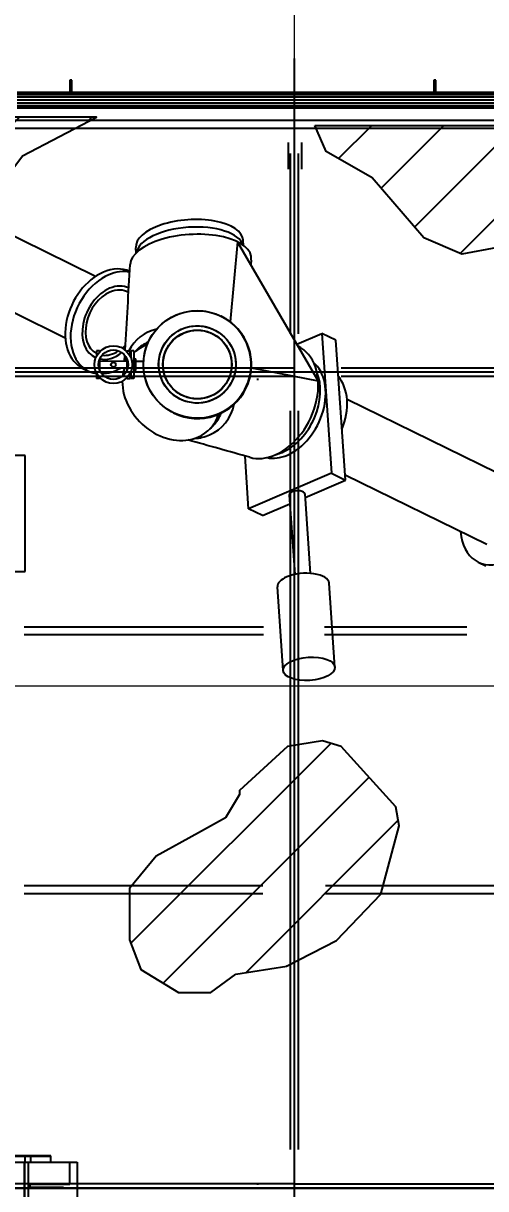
# Model space of a CAD drawing. Header units: metres. Extents: x 0 to 63075, y 0 to 44550.
# Drawn here: x 12228 to 13702, y 25551 to 29265 of the extents above; entities that cross this region are included whole.
import ezdxf

# ---------------------------------------------------------------- set-up
doc = ezdxf.new("R2010")
doc.units = ezdxf.units.M
doc.header["$LTSCALE"] = 75
doc.linetypes.add('CENTER2', pattern=[28.575, 19.05, -3.175, 3.175, -3.175])
doc.linetypes.add('CENTERX2', pattern=[101.6, 63.5, -12.7, 12.7, -12.7])
for name, color, linetype in [('18_COTAS', 7, 'Continuous'), ('SC1', 7, 'CENTER2'), ('SDM', 7, 'Continuous'), ('SL1', 8, 'Continuous')]:
    doc.layers.add(name, color=color, linetype=linetype)
doc.styles.add('ROMANS', font='ROMANS.SHX')
doc.dimstyles.new('75___1-75', dxfattribs={"dimscale": 75, "dimtxt": 2.5, "dimasz": 2, "dimexe": 1.5, "dimexo": 1, "dimgap": 0.5, "dimtad": 1, "dimdec": 0, "dimzin": 12, "dimtxsty": 'ROMANS', "dimcen": 0, "dimclrd": 256, "dimclre": 256, "dimclrt": 3, "dimazin": 3, "dimtfac": 1, "dimtdec": 0, "dimtmove": 0, "dimatfit": 0, "dimfxl": 1, "dimlwd": -1, "dimlwe": -1, "dimarcsym": 0})
pattern_1 = [(45, (-16661.6, -20824.6), (-114.90485, 114.90485), [])]

# ---------------------------------------------------------------- blocks, each defined once
blk = doc.blocks.new('A$C1d93b9d1')
at = {"layer": 'SL1'}
h = blk.add_hatch(dxfattribs=at)
h.set_pattern_fill('_USER', color=256, scale=162.5, angle=45, style=0, pattern_type=0)
h.set_pattern_definition(pattern_1)
h.paths.add_polyline_path([(3811, 4333.3), (3966.2, 4540.1), (4202.1, 4663.3), (3811, 4663.3)])
h = blk.add_hatch(dxfattribs=at)
h.set_pattern_fill('_USER', color=256, scale=162.5, angle=45, style=0, pattern_type=0)
h.set_pattern_definition(pattern_1)
h.paths.add_polyline_path([(4898.1, 4636.3), (5948.7, 4636.3), (5901.6, 4542.1), (5682.6, 4461.7), (5480.2, 4248.2), (5366.6, 4226), (5244.6, 4278.7), (5081, 4470), (4934.1, 4553.2)])
h = blk.add_hatch(dxfattribs=at)
h.set_pattern_fill('_USER', color=256, scale=162.5, angle=45, style=0, pattern_type=0)
h.set_pattern_definition(pattern_1)
h.paths.add_polyline_path([(4646.2, 1931.6), (4808.4, 1957.8), (4807.6, 1957.8), (4966.8, 2039.2), (5107.9, 2187.5), (5166.3, 2404.3), (5156.4, 2465.5), (4981.2, 2657.2), (4921.7, 2675.2), (4810.6, 2657.2), (4658.2, 2517.9), (4658.2, 2504.5), (4612.8, 2430.2), (4527.3, 2383), (4391.8, 2308.2), (4307.7, 2205.4), (4307.7, 2041.9), (4343, 1946.5), (4463.6, 1874.1), (4566.2, 1874.1)])
for p, q in [((4831.7, 4850), (4831.7, 4741.4)), ((4117.5, 4780.5), (4117.5, 4741.4)), ((4123.8, 4780.5), (4117.5, 4780.5)), ((4123.8, 4741.4), (4123.8, 4780.5)), ((5277.3, 4780.5), (5277.3, 4741.4)), ((5283.7, 4780.5), (5277.3, 4780.5)), ((5283.7, 4741.4), (5283.7, 4780.5)), ((11308.2, 4741.4), (3949.2, 4741.4)), ((11308.2, 4739.5), (3949.2, 4739.5)), ((11308.2, 4734.3), (3949.2, 4734.2)), ((11308.2, 4726.3), (3949.2, 4726.3)), ((11308.2, 4717), (3949.2, 4717)), ((4831.7, 4741.4), (4831.7, 1177)), ((11308.2, 4707.7), (3949.2, 4707.7)), ((11308.2, 4699.7), (3949.2, 4699.7)), ((11308.2, 4694.5), (3949.2, 4694.4)), ((3949.2, 4692.6), (11308.2, 4692.6)), ((11331.7, 4652.9), (3871.7, 4652.9)), ((11331.7, 4652.9), (3871.7, 4652.9)), ((11331.7, 4627.1), (3871.7, 4627.1)), ((11331.7, 4627.1), (3871.7, 4627.1)), ((4813.6, 4497.2), (4813.6, 4581.9)), ((4855.6, 4581.9), (4855.6, 4497.2)), ((4818.8, 4547.1), (4818.8, 3973)), ((4818.8, 4547.1), (4818.8, 3973)), ((4844.6, 4547.1), (4844.6, 3973)), ((4844.6, 4547.1), (4844.6, 3973)), ((4199, 4155.7), (3783.6, 4359.3)), ((4670.5, 4254.2), (4669.3, 4270.9)), ((4328.4, 4230.6), (4327.3, 4247.2)), ((4651.1, 4265.9), (4627.7, 4011.1)), ((4908.2, 3823.1), (4651.1, 4265.9)), ((4695.3, 4207.9), (4693.5, 4192.9)), ((4102.6, 3959), (3939.2, 4039.1)), ((4598.6, 4028.9), (4598.5, 4028.9)), ((4598.5, 4028.9), (4598.5, 4028.9)), ((4599.8, 4028.3), (4599.8, 4028.3)), ((4577.2, 3985.4), (4577.2, 3985.5)), ((4840.4, 3939.9), (4919.7, 3974)), ((4919.7, 3974), (4950.5, 3528.5)), ((4964.2, 3952.1), (4919.7, 3974)), ((4995.1, 3506.7), (4964.2, 3952.1)), ((4201.7, 3918.8), (4201.7, 3900.5)), ((4211.3, 3918.8), (4201.7, 3918.8)), ((4211.3, 3918.8), (4211.3, 3914.7)), ((4291.6, 3885.1), (4292.6, 3903.5)), ((4300.1, 3914.8), (4300.1, 3918.9)), ((4300.1, 3918.9), (4309.7, 3918.9)), ((4309.7, 3900.6), (4309.7, 3918.9)), ((4311.3, 3918.9), (4311.3, 3897)), ((4321, 3918.9), (4311.3, 3918.9)), ((4330, 3921.1), (4321, 3912)), ((4321, 3918.9), (4321, 3874.4)), ((4831.7, 3863.6), (1281.7, 3863.6)), ((4831.7, 3863.6), (1281.7, 3863.6)), ((4158.7, 3862.6), (4175.9, 3854.1)), ((4211.4, 3889.9), (4211.4, 3874.3)), ((4300.1, 3885.1), (4211.4, 3885)), ((4211.4, 3874.3), (4211.4, 3858.8)), ((4300.1, 3863.7), (4211.4, 3863.7)), ((4290.2, 3861.7), (4290.3, 3863.7)), ((4300.1, 3874.4), (4300.1, 3889.9)), ((4300.1, 3858.9), (4300.1, 3874.4)), ((4321, 3893.5), (4327.1, 3893.5)), ((4321, 3874.4), (4321, 3830)), ((4327.1, 3874.4), (4327.1, 3893.5)), ((4327.1, 3885.1), (4351.9, 3885.1)), ((4327.1, 3855.4), (4327.1, 3874.4)), ((4327.1, 3863.8), (4352, 3863.8)), ((4695.5, 3864), (4908.2, 3823.1)), ((4713, 3863.5), (4717.9, 3863.5)), ((11181.7, 3863), (4981.7, 3863)), ((11181.7, 3863), (4981.7, 3863)), ((4831.7, 3836.4), (1281.7, 3836.4)), ((4831.7, 3836.4), (1281.7, 3836.4)), ((11183.7, 3850), (3804.2, 3850)), ((4201.8, 3848.2), (4201.8, 3829.9)), ((4211.4, 3829.9), (4201.8, 3829.9)), ((4211.4, 3833.9), (4211.4, 3829.9)), ((4300.2, 3830), (4300.1, 3834)), ((4300.2, 3830), (4309.8, 3830)), ((4309.8, 3830), (4309.8, 3848.3)), ((4311.4, 3851.9), (4311.4, 3830)), ((4321, 3830), (4311.4, 3830)), ((4321, 3855.4), (4327.1, 3855.4)), ((4717.9, 3827), (4713, 3827)), ((11181.7, 3837), (4981.7, 3837)), ((11181.7, 3837), (4981.7, 3837)), ((4469, 3764.5), (4468.9, 3764.5)), ((5542, 3497.7), (5000.3, 3763.1)), ((4447.7, 3721), (4447.6, 3721)), ((4447.8, 3720.9), (4447.7, 3721)), ((4448.9, 3720.4), (4449, 3720.3)), ((4818.8, 3727), (4818.8, 1373)), ((4818.8, 3727), (4818.8, 1373)), ((4844.6, 3727), (4844.6, 1373)), ((4844.6, 3727), (4844.6, 1373)), ((4573.3, 3679.4), (4562.3, 3668.4)), ((3974.7, 3585), (3939.2, 3585)), ((3973.2, 3585), (3973.2, 3215)), ((3974.7, 3215), (3974.7, 3585)), ((4686.9, 3415.3), (4675.3, 3583.3)), ((4950.5, 3528.5), (4686.9, 3415.3)), ((4950.5, 3528.5), (4995.1, 3506.7)), ((4866.7, 3451.5), (4995.1, 3506.7)), ((5445.6, 3301), (4994, 3522.3)), ((4816, 3459.3), (4833.6, 3205.9)), ((4865.9, 3462.7), (4883.4, 3209.4)), ((4731.5, 3393.5), (4818, 3430.6)), ((4731.5, 3393.5), (4686.9, 3415.3)), ((5418.4, 3245.4), (5442.2, 3233.7)), ((3805.2, 3215), (3974.7, 3215)), ((4797.1, 2899.4), (4778.6, 3166.7)), ((4961.7, 2910.8), (4943.2, 3178)), ((4734.6, 3037.4), (3971.7, 3037.4)), ((4734.6, 3037.4), (3971.7, 3037.4)), ((4734.6, 3013.1), (3971.7, 3013.1)), ((4734.6, 3013.1), (3971.7, 3013.1)), ((5381.7, 3037.4), (4928.8, 3037.4)), ((5381.7, 3037.4), (4928.8, 3037.4)), ((5381.7, 3013.1), (4928.8, 3013.1)), ((5381.7, 3013.1), (4928.8, 3013.1)), ((4731.7, 2213.4), (3971.7, 2213.4)), ((4731.7, 2213.4), (3971.7, 2213.4)), ((11231.7, 2213.4), (4931.7, 2213.4)), ((11231.7, 2213.4), (4931.7, 2213.4)), ((4731.7, 2187.6), (3971.7, 2187.6)), ((4731.7, 2187.6), (3971.7, 2187.6)), ((11231.7, 2187.6), (4931.7, 2187.6)), ((11231.7, 2187.6), (4931.7, 2187.6)), ((4056.7, 1351.5), (3686.7, 1351.5)), ((4056.7, 1353), (3871.7, 1353)), ((3973.2, 1353), (3973.2, 1333)), ((3992.2, 1353), (3992.2, 1333)), ((4056.7, 1333), (4056.7, 1353)), ((3706.7, 1333), (3972.2, 1333)), ((3962, 1332.5), (3972.2, 1332.5)), ((3972.2, 1167), (3972.2, 1333)), ((3972.2, 1333), (3984.7, 1333)), ((3972.2, 1332.5), (3972.2, 1167.5)), ((3984.7, 1333), (3984.7, 1167)), ((3984.7, 1333), (4117.3, 1333)), ((4117.3, 1263.3), (4117.3, 1333)), ((4117.3, 1333), (4140.6, 1333)), ((4140.6, 1333), (4140.6, 1167)), ((4831.7, 1263.6), (1331.7, 1263.6)), ((4831.7, 1263.6), (1331.7, 1263.6)), ((3984.7, 1263.3), (4117.3, 1263.3)), ((3990.1, 1263.3), (3990.1, 1246.7)), ((4713, 1263.5), (4717.9, 1263.5)), ((11331.7, 1263), (4831.7, 1263)), ((11331.7, 1263), (4831.7, 1263)), ((0, 1250), (12183.1, 1250)), ((11183.7, 1250), (3706.7, 1250)), ((3984.7, 1253.3), (4096.5, 1253.3))]:
    blk.add_line(p, q, dxfattribs=at)
for points in [[(3811, 4333.3), (3966.2, 4540.1), (4202.1, 4663.3), (3811, 4663.3)], [(4898.1, 4636.3), (5948.7, 4636.3), (5901.6, 4542.1), (5682.6, 4461.7), (5480.2, 4248.2), (5366.6, 4226), (5244.6, 4278.7), (5081, 4470), (4934.1, 4553.2)], [(4646.2, 1931.6), (4808.4, 1957.8), (4807.6, 1957.8), (4966.8, 2039.2), (5107.9, 2187.5), (5166.3, 2404.3), (5156.4, 2465.5), (4981.2, 2657.2), (4921.7, 2675.2), (4810.6, 2657.2), (4658.2, 2517.9), (4658.2, 2504.5), (4612.8, 2430.2), (4527.3, 2383), (4391.8, 2308.2), (4307.7, 2205.4), (4307.7, 2041.9), (4343, 1946.5), (4463.6, 1874.1), (4566.2, 1874.1)]]:
    blk.add_lwpolyline(points, close=True, dxfattribs=at)
for centre, radius in [((4523.1, 3875), 171.5), ((4523.1, 3875), 123), ((4523.1, 3875), 109.5), ((4523.1, 3875), 109.5), ((4523.1, 3875), 109.5), ((4523.1, 3875), 109.5), ((4523.7, 3874.6), 109.5), ((4255.7, 3874.4), 60), ((4255.7, 3874.4), 47), ((4255.7, 3874.4), 7.5)]:
    blk.add_circle(centre, radius, dxfattribs=at)
blk.add_arc((-67641.5, 8111), 72057.1, 356.666392, 356.883482, dxfattribs=at)
for centre, major_axis, ratio, start_param, end_param in [((4498.3, 4259.1), (171, 11.8), 0.449991, 0, 3.141593), ((4500, 4235.1), (171, 11.8), 0.449991, 0.105874, 3.035719), ((4502.3, 4202), (193.2, 13.4), 0.449991, 6.198127, 9.36898), ((4234.2, 4016.5), (-75.4, -154), 0.70366, 3.827594, 6.283185), ((4251.3, 4008.1), (-75.4, -154), 0.70366, 3.827594, 6.506631), ((4234.2, 4016.5), (75.4, 154), 0.70366, 0.01649, 0.686001), ((4251.3, 4008.1), (75.4, 154), 0.70366, 0.167495, 0.686001), ((4251.3, 4008.1), (54.1, 110.5), 0.70366, 0.007258, 0.686001), ((4251.3, 4008.1), (-54.1, -110.5), 0.70366, 3.827594, 6.317846), ((4251.3, 4008.1), (48.2, 98.4), 0.70366, 0.686001, 3.12084), ((4251.3, 4008.1), (48.2, 98.4), 0.70366, 6.215872, 6.969186), ((4523.2, 3874.9), (75.4, 154), 0.999996, 5.489759, 6.283185), ((4524.3, 3874.3), (75.4, 154), 0.999996, 4.712389, 6.286863), ((4524.4, 3874.3), (75.4, 154), 0.999996, 4.712389, 6.283185), ((4466.8, 3815.5), (-137.4, 136.5), 0.81671, 5.817896, 6.541051), ((4251.3, 4008.1), (48.2, 98.4), 0.70366, 4.152219, 4.288094), ((4440.7, 3789.2), (-121.6, 120.8), 0.81671, 5.908307, 6.264214), ((4451.6, 3800.3), (-121.6, 120.8), 0.81671, 5.964245, 6.283185), ((4251.3, 4008.1), (-54.1, -110.5), 0.70366, 0.184585, 0.948142), ((4251.3, 4008.1), (-48.2, -98.4), 0.70366, 0.225101, 0.861424), ((4251.3, 4008.1), (-54.1, -110.5), 0.70366, 1.065459, 1.071927), ((4440.7, 3789.2), (-121.6, 120.8), 0.81671, 0.082811, 0.097283), ((4523.2, 3874.9), (-75.4, -154), 0.999996, 0, 2.348166), ((4759.4, 3759.2), (-85.2, -173.9), 0.705012, 0.687373, 3.144391), ((4251.3, 4008.1), (-75.4, -154), 0.70366, 0.359339, 0.813011), ((4440.7, 3789.2), (-121.6, 120.8), 0.81671, 0.386523, 0.568373), ((4466.8, 3815.5), (-137.4, 136.5), 0.81671, 0.606256, 0.618138), ((4466.8, 3815.5), (-137.4, 136.5), 0.81671, 0.401117, 0.478044), ((4800.2, 3739.2), (-75.4, -154), 0.705012, 0.687373, 2.961608), ((4800.2, 3739.2), (75.4, 154), 0.705012, 3.828966, 6.1032), ((4783, 3747.6), (-75.4, -154), 0.705012, 0.687373, 2.590218), ((4868.6, 3705.7), (75.4, 154), 0.705012, 4.808779, 5.990746), ((4440.7, 3789.2), (121.6, -120.8), 0.81671, 3.816959, 5.965363), ((4524.3, 3874.3), (-75.4, -154), 0.999996, 6.279508, 7.853982), ((4524.4, 3874.3), (-75.4, -154), 0.999996, 0, 1.570796), ((4440.7, 3789.2), (121.6, -120.8), 0.81671, 5.965363, 6.681284), ((4466.8, 3815.5), (137.4, -136.5), 0.81671, 5.965363, 6.775234), ((4451.6, 3800.3), (121.6, -120.8), 0.81671, 0, 0.345389), ((4466.8, 3815.5), (137.4, -136.5), 0.81671, 5.665048, 5.965363), ((4759.4, 3759.2), (-85.2, -173.9), 0.705012, 0.126962, 0.687373), ((4800.2, 3739.2), (-75.4, -154), 0.705012, 0.179985, 0.687373), ((4800.2, 3739.2), (-75.4, -154), 0.705012, 0.179985, 0.687373), ((4783, 3747.6), (-75.4, -154), 0.705012, 0.551374, 0.687373), ((4841, 3461), (-24.9, -1.7), 0.449991, 5.37326, 6.283185), ((4841, 3461), (24.9, 1.7), 0.449991, 0, 2.231668), ((5493.8, 3399.4), (-75.4, -154), 0.705012, 5.405442, 6.970559), ((4860.9, 3172.3), (-82.3, -5.7), 0.449991, 5.37326, 6.283185), ((4860.9, 3172.3), (82.3, 5.7), 0.449991, 0, 2.231668)]:
    blk.add_ellipse(centre, major_axis=major_axis, ratio=ratio, start_param=start_param, end_param=end_param, dxfattribs=at)
for centre, major_axis, ratio in [((4523.1, 3875), (-75.4, -154), 0.999996), ((4523.1, 3875), (75.4, 154), 0.999996), ((4523.1, 3875), (54.1, 110.5), 0.999996), ((4879.4, 2905.1), (-82.3, -5.7), 0.449991)]:
    blk.add_ellipse(centre, major_axis=major_axis, ratio=ratio, dxfattribs=at)
blk.add_open_spline([(4690.4, 3579.1), (4624.9, 3597.6), (4559.2, 3616.1), (4493.4, 3634.4)], degree=3, dxfattribs=at)
blk = doc.blocks.new('*D27')
at = {"layer": '18_COTAS', "transparency": 16777216}
for p, q in [((12131.2, 27878.3), (12131.2, 30705.4)), ((13913.7, 30509.6), (13913.7, 30705.4)), ((11981.2, 30592.9), (11122.3, 30592.9)), ((13913.7, 30592.9), (12131.2, 30592.9)), ((14063.7, 30592.9), (14213.7, 30592.9))]:
    blk.add_line(p, q, dxfattribs=at)
for points in [[(11981.2, 30617.9), (11981.2, 30567.9), (12131.2, 30592.9)], [(14063.7, 30617.9), (14063.7, 30567.9), (13913.7, 30592.9)]]:
    blk.add_solid(points, dxfattribs=at)
at = {"layer": 'Defpoints', "color": 0, "transparency": 16777216}
for p in [(13913.7, 30592.9), (13913.7, 30434.6), (12131.2, 27803.3)]:
    blk.add_point(p, dxfattribs=at)
at = {"layer": '18_COTAS', "color": 3, "transparency": 16777216, "insert": (11476.8, 30724.1), "char_height": 187.5, "attachment_point": 5, "style": 'ROMANS'}
blk.add_mtext('1782', dxfattribs=at)

msp = doc.modelspace()

# ---------------------------------------------------------------- linework, layer by layer
at = {"layer": 'SC1', "color": 7, "linetype": 'CENTERX2', "lineweight": 9}
for p, q in [((13091.2, 29922.4), (13091.2, 20788.9)), ((22143.6, 28152.6), (6381.4, 28152.6)), ((22143.6, 27152.6), (6381.4, 27152.6)), ((22143.6, 25552.9), (6381.4, 25552.9))]:
    msp.add_line(p, q, dxfattribs=at)

# ---------------------------------------------------------------- block references
at = {"layer": 'SDM'}
msp.add_blockref('A$C1d93b9d1', (8259.5, 24302.8), dxfattribs=at)

# ---------------------------------------------------------------- dimensions: what is measured, and where the dimension line sits
at = {"layer": '18_COTAS'}
dim = msp.add_linear_dim(base=(13913.7399645, 30592.8711672), p1=(12131.2399645, 27803.3334565), p2=(13913.7399645, 30434.5659566), dimstyle='75___1-75', dxfattribs=at)
dim.commit()
dim.dimension.update_dxf_attribs({"geometry": '*D27', "text_midpoint": (11476.7756788, 30592.8711672), "dimtype": 160})

doc.saveas('drawing.dxf')
